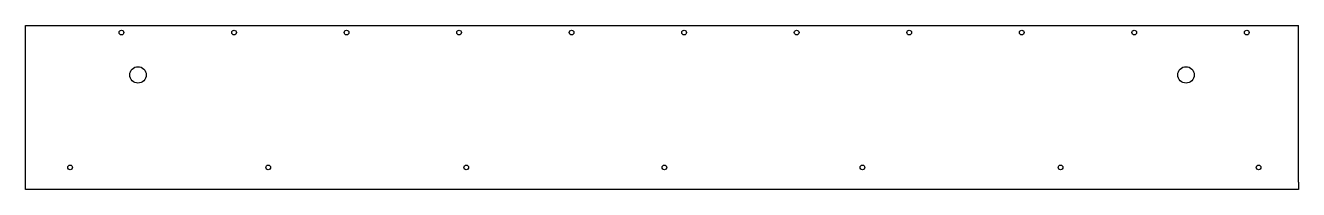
# Model space of a CAD drawing. Extents: x 0 to 67.9, y 0 to 8.8.
import ezdxf

# ---------------------------------------------------------------- set-up
doc = ezdxf.new("R2010")
doc.units = 0
doc.header["$LTSCALE"] = 1.21
doc.layers.get('0').update_dxf_attribs({"linetype": 'CONTINUOUS'})
doc.layers.add('DTM_AXES', color=7, linetype='CONTINUOUS')
doc.layers.add('DTM_SURFS', color=7, linetype='CONTINUOUS')

msp = doc.modelspace()

# ---------------------------------------------------------------- linework, layer by layer
at = {"color": 3, "linetype": 'CONTINUOUS'}
for p, q in [((0, 0.473), (0, 1.843)), ((67.88, 0.473), (67.88, 1.843)), ((0, 0), (0, 0.399)), ((67.88, 0), (0, 0)), ((67.88, 0.399), (67.88, 0))]:
    msp.add_line(p, q, dxfattribs=at)
at = {"layer": 'DTM_AXES', "color": 3, "linetype": 'CONTINUOUS'}
for p, q in [((0, 3.639), (0, 3.713)), ((67.88, 3.639), (67.88, 3.713)), ((0, 2.306), (0, 2.38)), ((67.88, 2.306), (67.88, 2.38)), ((0, 1.843), (0, 1.917)), ((67.88, 1.843), (67.88, 1.917)), ((0, 0.399), (0, 0.473)), ((67.88, 0.399), (67.88, 0.473))]:
    msp.add_line(p, q, dxfattribs=at)
for centre, radius in [((5.12, 8.383), 0.125), ((11.12, 8.383), 0.125), ((17.12, 8.383), 0.125), ((23.12, 8.383), 0.125), ((29.12, 8.383), 0.125), ((35.12, 8.383), 0.125), ((41.12, 8.383), 0.125), ((47.12, 8.383), 0.125), ((53.12, 8.383), 0.125), ((59.12, 8.383), 0.125), ((65.12, 8.383), 0.125), ((6, 6.123), 0.438), ((61.88, 6.123), 0.438), ((2.38, 1.183), 0.125), ((12.942, 1.183), 0.125), ((23.504, 1.183), 0.125), ((34.066, 1.183), 0.125), ((44.629, 1.183), 0.125), ((55.191, 1.183), 0.125), ((65.753, 1.183), 0.125)]:
    msp.add_circle(centre, radius, dxfattribs=at)
at = {"layer": 'DTM_SURFS', "color": 3, "linetype": 'CONTINUOUS'}
for p, q in [((0, 3.713), (0, 8.763)), ((0, 8.763), (67.88, 8.763)), ((67.88, 3.713), (67.88, 8.763)), ((0, 2.38), (0, 3.639)), ((67.88, 2.38), (67.88, 3.639)), ((0, 1.917), (0, 2.306)), ((67.88, 1.917), (67.88, 2.306))]:
    msp.add_line(p, q, dxfattribs=at)

doc.saveas('drawing.dxf')
